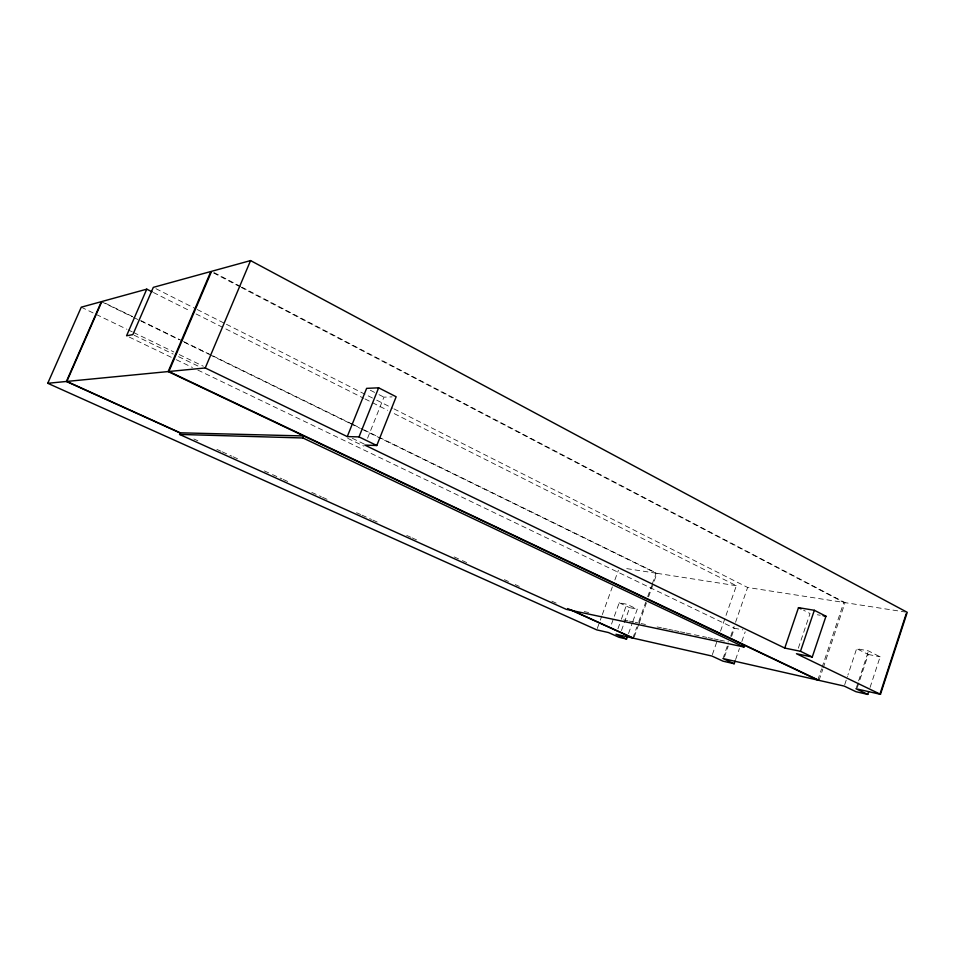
<?xml version="1.0" encoding="UTF-8"?>
<svg xmlns="http://www.w3.org/2000/svg" width="955" height="955" viewBox="0 0 955 955"><rect width="100%" height="100%" fill="white"/><g stroke="black" fill="none" stroke-linecap="round" stroke-linejoin="round"><path stroke-width="0.72" stroke-dasharray="4.78 3.58" d="M870.065 687.445L880.128 656.801L868.489 650.94L856.647 648.648L847.921 675.006M856.026 688.77L868.489 650.94M857.327 687.564L868.238 654.462L856.647 648.648M844.709 684.711L847.467 676.391M817.814 680.091L821.587 668.798M822.064 667.39L843.79 602.438L241.221 287.419M819.056 680.378L822.828 669.061M823.306 667.652L845.044 602.641L905.233 612.012M798.332 648.17L810.043 613.528L803.621 610.257M735.613 659.571L739.445 648.469M741.844 641.533L745.198 631.816M722.995 658.556L727.34 645.998M730.718 636.233L734.109 626.468M735.553 622.29L747.622 587.456L843.79 602.438M724.439 657.052L728.247 646.069M731.566 636.46L734.431 628.223L742.859 629.87M712.358 654.653L717.157 640.853M720.512 631.195L736.353 585.702L392.983 413.002M628.509 633.595L632.401 622.732M632.89 621.383L637.272 609.159L626.766 604.252L619.21 602.784L610.913 625.776M632.879 638.083L636.83 627.041M638.811 621.514L645.735 602.187M647.705 596.66L651.668 585.618M652.158 584.233L656.109 573.191L361.324 428.902M634.239 636.901L638.692 624.463M639.193 623.078L646.607 602.354M648.588 596.827L656.992 573.334L736.353 585.702M617.933 628.784L620.881 620.607M621.371 619.246L626.766 604.252M621.442 630.563L629.667 607.667L637.272 609.159M597.281 628.497L599.788 621.562M600.289 620.177L601.805 616.011M602.307 614.626L612.37 586.883M614.877 579.96L618.398 570.242M367.556 438.238L383.946 397.149L392.087 396.886M626.743 568.619L656.109 573.191M817.289 614.757L820.178 615.247M868.238 654.462L880.128 656.801M584.245 611.606L588.614 612.525M623.591 619.879L627.972 620.798M629.429 621.096L633.798 622.015M635.254 622.326L639.623 623.245M641.091 623.555L645.461 624.475M657.124 626.922L661.493 627.841M662.949 628.151L667.318 629.07M668.775 629.369L673.156 630.288M674.612 630.598L678.981 631.518M680.438 631.828L684.819 632.747M686.275 633.046L706.676 637.343M708.133 637.654L712.502 638.573M713.97 638.871L718.339 639.79M719.795 640.101L728.534 641.939M193.817 438.954L197.888 440.792M216.869 449.399L220.939 451.238M222.3 451.858L231.79 456.156M233.151 456.776L239.932 459.844M264.332 470.911L271.113 473.978M272.473 474.587L281.964 478.897M283.325 479.506L290.105 482.573M311.796 492.41L321.298 496.707M322.647 497.328L329.427 500.396M356.549 512.692L360.62 514.53M361.981 515.139L371.471 519.448M372.832 520.057L379.613 523.137M406.735 535.421L410.793 537.259M412.154 537.88L418.935 540.948M454.198 556.92L460.979 560M462.327 560.609L469.108 563.689M504.371 579.661L508.442 581.5M515.223 584.579L519.281 586.418M551.835 601.161L558.615 604.24M619.21 602.784L629.667 607.667M129.247 337.079L174.956 359.068M176.305 359.713L192.433 367.472M197.804 370.062L734.431 628.223M81.259 307.188L126.884 329.26M128.233 329.905L132.256 331.863M133.605 332.507L173.858 351.977M179.23 354.58L203.379 366.254M352.347 438.309L364.428 444.147M134.213 335.265L173.165 354.066M178.537 356.657L198.676 366.386M347.763 438.357L363.879 446.128M105.874 303.487L132.626 316.582M140.66 320.51L182.119 340.816M183.456 341.472L211.556 355.224M212.893 355.881L352.001 423.996M353.35 424.653L362.709 429.237M364.046 429.893L656.992 573.334M101.373 301.661L132.196 316.738M133.533 317.394L179.086 339.694M184.446 342.32L208.572 354.126M209.909 354.783L349.267 422.993M350.604 423.65L359.987 428.246M153.421 292.505L190.69 311.246M196.014 313.932L363.7 398.271M365.025 398.939L387.658 410.316M155.963 288.697L195.859 308.847M197.184 309.515L225.105 323.614M226.431 324.282L375.351 399.476M376.676 400.145L392.636 408.203M393.961 408.871L747.622 587.456M370.337 390.237L377.762 394.009M378.992 394.642L383.946 397.149M214.242 272.688L240.636 286.5M241.949 287.192L845.044 602.641M213.466 272.903L239.896 286.727"/><path stroke-width="1.43" d="M879.925 694.201L906.235 613.659M868.692 691.623L867.785 694.416L856.026 688.77L880.474 694.321L907.25 612.334L250.568 260.584L211.604 271.316L168.892 371.495L819.056 680.378M880.474 694.321L796.458 653.721L812.263 657.004L825.968 616.238L814.34 610.293L798.487 607.655L784.759 648.063L364.822 445.09L376.783 445.519L396.158 396.767L378.634 387.814L366.625 388.363L347.262 436.602L205.253 367.962L47.75 383.289L81.259 307.188L101.373 301.661L66.396 381.475L180.507 433.164M812.263 657.004L800.493 651.286L814.34 610.293M627.53 636.305L626.564 639.026L615.963 634.239L711.881 656.025L723.007 661.17L734.18 663.737L735.135 660.956M179.576 434.43L302.95 437.975L303.774 435.958L180.256 432.806L179.576 434.43L566.231 609.326L743.993 647.001L744.578 645.305L741.653 644.697M347.262 436.602L359.008 436.889L378.634 387.814M205.253 367.962L250.568 260.584M152.084 291.836L146.76 289.162L126.561 335.778L132.864 334.62L153.313 287.36L210.828 271.518L168.175 371.567L817.814 680.091M146.76 289.162L101.863 301.517L66.85 381.427L180.256 432.806M823.079 615.736L825.968 616.238M784.759 648.063L800.493 651.286M626.564 639.026L619.019 637.283L608.466 632.544L596.768 629.882L47.75 383.289M867.785 694.416L855.966 691.707L844.244 686.096L722.995 658.556L734.18 663.737M570.768 609.744L633.75 638.286M567.676 608.55L632.879 638.083M302.95 437.975L743.993 647.001M359.008 436.889L376.783 445.519M798.487 607.655L801.054 608.956"/></g></svg>
